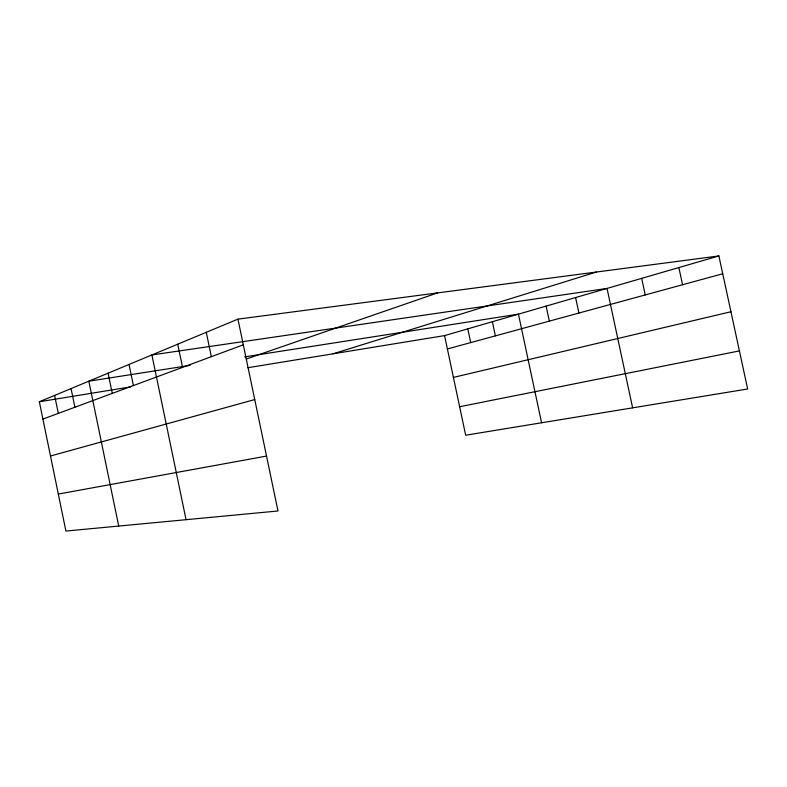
<?xml version="1.0" encoding="UTF-8"?>
<svg xmlns="http://www.w3.org/2000/svg" width="787" height="787" viewBox="0 0 787 787"><rect width="100%" height="100%" fill="white"/><g stroke="black" fill="none" stroke-linecap="round" stroke-linejoin="round"><path stroke-width="1.18" d="M237.949 319.138L277.988 510.989L65.911 531.058L39.35 401.773L237.949 319.138L718.885 255.942L747.65 388.985L465.668 435.221L444.566 335.606L718.885 255.942M42.911 419.097L243.311 344.824M246.252 359.039L437.464 292.921M332.98 353.825L596.28 272.056M50.496 455.998L254.732 399.57M447.4 348.966L722.741 273.768M453.42 377.406L730.956 311.741M459.628 406.731L739.416 350.913M58.317 494.069L266.527 456.067M39.35 401.773L130.386 386.909M247.787 367.736L444.566 335.606M190.149 365.375L88.833 381.183L118.709 526.06M244.708 356.865L518.436 314.151L541.574 422.776M678.866 267.56L682.565 284.737M641.68 278.362L645.242 294.938M632.63 407.843L607.033 288.426L151.891 354.947L186.047 519.695M575.602 297.555L578.917 313.049M546.129 306.113L549.336 321.126M492.377 321.726L495.377 335.862M467.793 328.868L470.705 342.601M206.273 332.321L211.349 356.668M177.734 344.194L182.545 367.342M129.029 364.46L133.397 385.561M108.085 373.166L112.266 393.392M71.056 388.571L74.903 407.233M54.618 395.418L58.307 413.391"/></g></svg>
